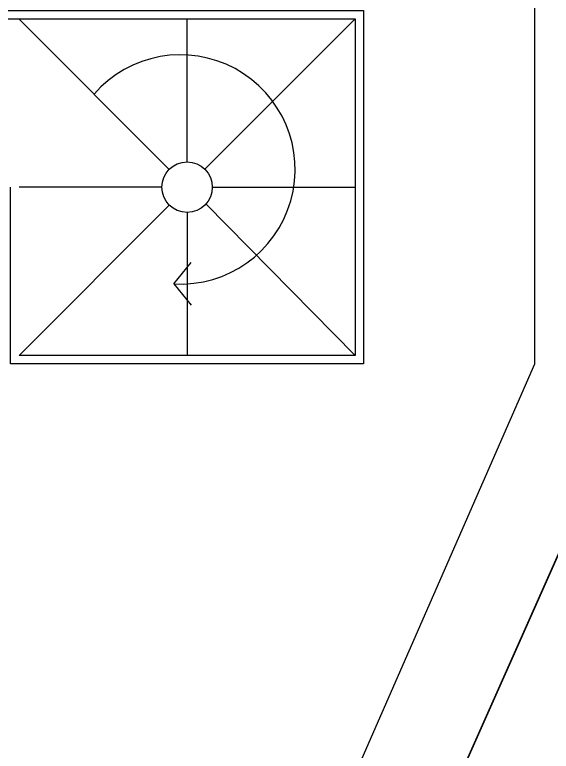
# Model space of a CAD drawing. Header units: inches. Extents: x 15 to 22798, y 21 to 21519.
# Drawn here: x 16368.3 to 16687.4, y 12426.3 to 12864.1 of the extents above; entities that cross this region are included whole.
import ezdxf

# ---------------------------------------------------------------- set-up
doc = ezdxf.new("R2010")
doc.units = ezdxf.units.IN
doc.header["$MEASUREMENT"] = 0

msp = doc.modelspace()

# ---------------------------------------------------------------- linework, layer by layer
for p, q in [((16677.73, 12656.63), (16677.73, 13162.69)), ((16360.69, 12861.58), (16570.8, 12861.62)), ((16370.8, 12861.58), (16460.12, 12772.12)), ((16470.81, 12776.6), (16470.8, 12861.6)), ((16481.42, 12772.21), (16570.8, 12861.62)), ((16570.8, 12861.62), (16570.83, 12661.62)), ((16455.81, 12761.6), (16370.81, 12761.58)), ((16485.81, 12761.6), (16570.81, 12761.62)), ((16460.21, 12750.99), (16370.83, 12661.58)), ((16481.99, 12751.6), (16570.83, 12661.62)), ((16470.81, 12746.6), (16470.83, 12661.6)), ((16462.98, 12704.1), (16473.16, 12716.79)), ((16462.98, 12704.1), (16473.16, 12691.41)), ((16570.83, 12661.62), (16370.83, 12661.58)), ((16434.99, 12102.69), (16677.73, 12656.63))]:
    msp.add_line(p, q)
for points in [[(14393.89, 12299.61), (16221.12, 11486.43), (17034.29, 13313.66), (15207.07, 14126.83)], [(14394.03, 12299.91), (16221.12, 11486.43), (17034.59, 13313.52), (15207.5, 14127)]]:
    msp.add_lwpolyline(points, close=True)
msp.add_lwpolyline([(16360.69, 12861.58), (16360.69, 12866.58), (16575.8, 12866.62), (16575.83, 12656.62), (16365.83, 12656.58), (16365.81, 12761.58)])
msp.add_circle((16470.81, 12761.6), 15)
msp.add_arc((16466.89, 12772.14), 68.15, 266.7106, 138.9959)

doc.saveas('drawing.dxf')
